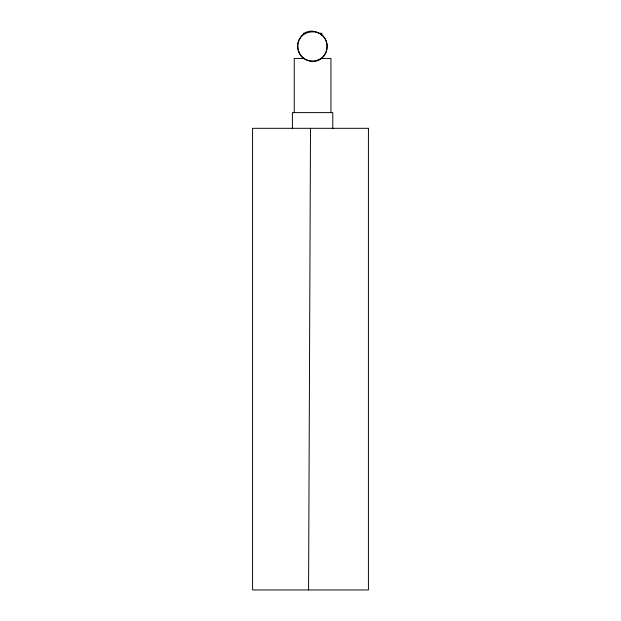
<?xml version="1.0" encoding="UTF-8"?>
<svg xmlns="http://www.w3.org/2000/svg" width="621" height="621" viewBox="0 0 621 621"><rect width="100%" height="100%" fill="white"/><g stroke="black" fill="none" stroke-linecap="round" stroke-linejoin="round"><path stroke-width="0.93" d="M308.575 589.95L310.5 128.314M326.793 47.173C327.182 63.482 301.643 66.393 298.507 50.285M299.671 38.681C289.891 55.215 315.46 71.438 325.086 53.942C334.874 37.407 309.297 21.184 299.671 38.681L300.005 38.898M303.382 33.262L305.322 33.262M319.869 33.262L321.81 33.262L321.81 35.195M303.428 58.444L294.253 58.444L294.253 112.618M321.771 58.444L330.939 58.444L330.939 112.618M326.887 46.396C327.042 24.755 293.71 28.566 298.406 49.509M332.786 128.834L332.786 112.618L292.406 112.618L292.406 128.834M368.424 128.314L252.576 128.314L252.576 589.95L368.424 589.95L368.424 128.314"/></g></svg>
